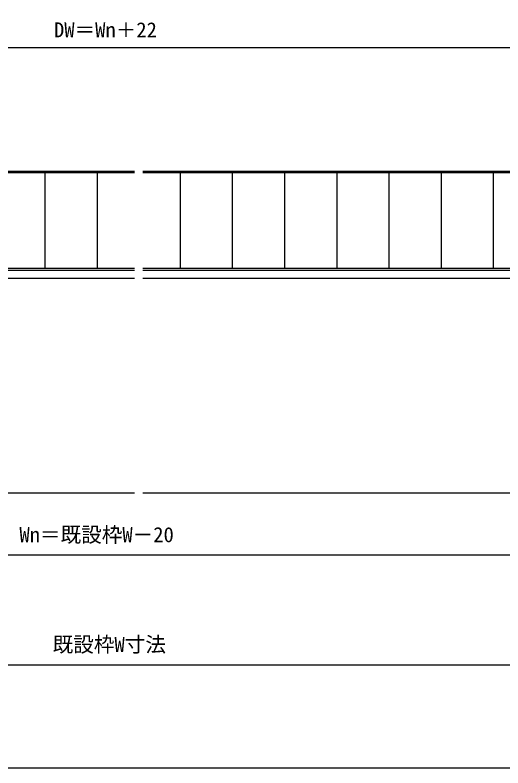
# Model space of a CAD drawing. Units: millimetres, scale not verified. Extents: x -437 to 438, y -281 to 279.
# Drawn here: x 84.7 to 262.3, y -281.2 to -7.3 of the extents above; entities that cross this region are included whole.
import ezdxf
from ezdxf.enums import TextEntityAlignment as Align

# ---------------------------------------------------------------- set-up
doc = ezdxf.new("R2010")
doc.units = ezdxf.units.MM
doc.header["$LTSCALE"] = 2
for name, color, linetype in [('0-4_YKK_12', 2, 'Continuous'), ('0-5_YKK_13', 4, 'Continuous'), ('0-7_YKK_D', 6, 'Continuous'), ('0-8_YKK_ZWAK', 7, 'Continuous')]:
    doc.layers.add(name, color=color, linetype=linetype)
doc.styles.add('ＭＳ ゴシック', font='')
doc.styles.get('ＭＳ ゴシック').set_extended_font_data('MS Gothic')

msp = doc.modelspace()

# ---------------------------------------------------------------- linework, layer by layer
at = {"layer": '0-4_YKK_12'}
for p, q in [((128.195, -103.1), (-32.405, -103.1)), ((291.795, -103.1), (131.195, -103.1)), ((-32.405, -181.1), (128.195, -181.1)), ((131.195, -181.1), (291.795, -181.1))]:
    msp.add_line(p, q, dxfattribs=at)
at = {"layer": '0-5_YKK_13'}
for p, q in [((-40.805, -64.1), (128.195, -64.1)), ((95.595, -64.7), (95.595, -99.5)), ((114.595, -64.7), (114.595, -99.5)), ((131.195, -64.1), (300.195, -64.1)), ((144.795, -64.7), (144.795, -99.5)), ((163.795, -64.7), (163.795, -99.5)), ((182.795, -64.7), (182.795, -99.5)), ((201.795, -64.7), (201.795, -99.5)), ((220.795, -64.7), (220.795, -99.5)), ((239.795, -64.7), (239.795, -99.5)), ((258.795, -64.7), (258.795, -99.5)), ((-40.805, -100.1), (128.195, -100.1)), ((131.195, -100.1), (300.195, -100.1))]:
    msp.add_line(p, q, dxfattribs=at)
for points in [[(128.195, -64.7), (-41.205, -64.7), (-41.205, -81.3), (-33.805, -81.3)], [(300.195, -81.9), (293.195, -81.9), (293.195, -81.3), (300.595, -81.3), (300.595, -64.7), (131.195, -64.7)], [(128.195, -99.5), (-41.205, -99.5), (-41.205, -82.9), (-33.805, -82.9)], [(300.195, -82.3), (293.195, -82.3), (293.195, -82.9), (300.595, -82.9), (300.595, -99.5), (131.195, -99.5)]]:
    msp.add_lwpolyline(points, dxfattribs=at)
at = {"layer": '0-7_YKK_D'}
for p, q in [((-41.805, -19.1), (301.195, -19.1)), ((-25.805, -203.7), (285.195, -203.7)), ((-35.805, -243.7), (295.195, -243.7))]:
    msp.add_line(p, q, dxfattribs=at)
at = {"layer": '0-8_YKK_ZWAK'}
msp.add_lwpolyline([(-436.8, -281.2), (438.2, -281.2), (438.2, 243.8)], dxfattribs=at)

# ---------------------------------------------------------------- texts
at = {"layer": '0-7_YKK_D', "style": 'ＭＳ ゴシック'}
for s, p in [('DW＝Wn＋22', (98.886, -17.057)), ('Wn＝既設枠W－20', (86.293, -200.72)), ('既設枠W寸法', (98.396, -240.677))]:
    msp.add_text(s, height=5.499, dxfattribs=at).set_placement(p, align=Align.BOTTOM_LEFT)

doc.saveas('drawing.dxf')
